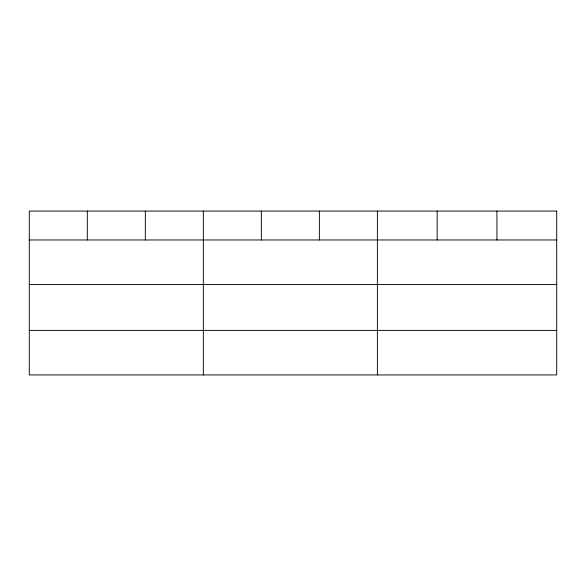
<?xml version="1.0" encoding="UTF-8"?>
<svg xmlns="http://www.w3.org/2000/svg" width="586" height="586" viewBox="0 0 586 586"><rect width="100%" height="100%" fill="white"/><g stroke="black" fill="none" stroke-linecap="round" stroke-linejoin="round"><path stroke-width="0.88" d="M29.3 239.967L556.7 239.967M29.3 284.503L556.7 284.503M29.3 330.394L556.7 330.394M496.928 211.07L496.928 239.967M437.156 211.07L437.156 239.967M377.384 211.07L377.384 374.93M319.37 211.07L319.37 239.967M261.356 211.07L261.356 239.967M203.342 211.07L203.342 374.93M145.328 211.07L145.328 239.967M87.314 211.07L87.314 239.967M556.7 211.07L29.3 211.07L29.3 374.93L556.7 374.93L556.7 211.07"/></g></svg>
